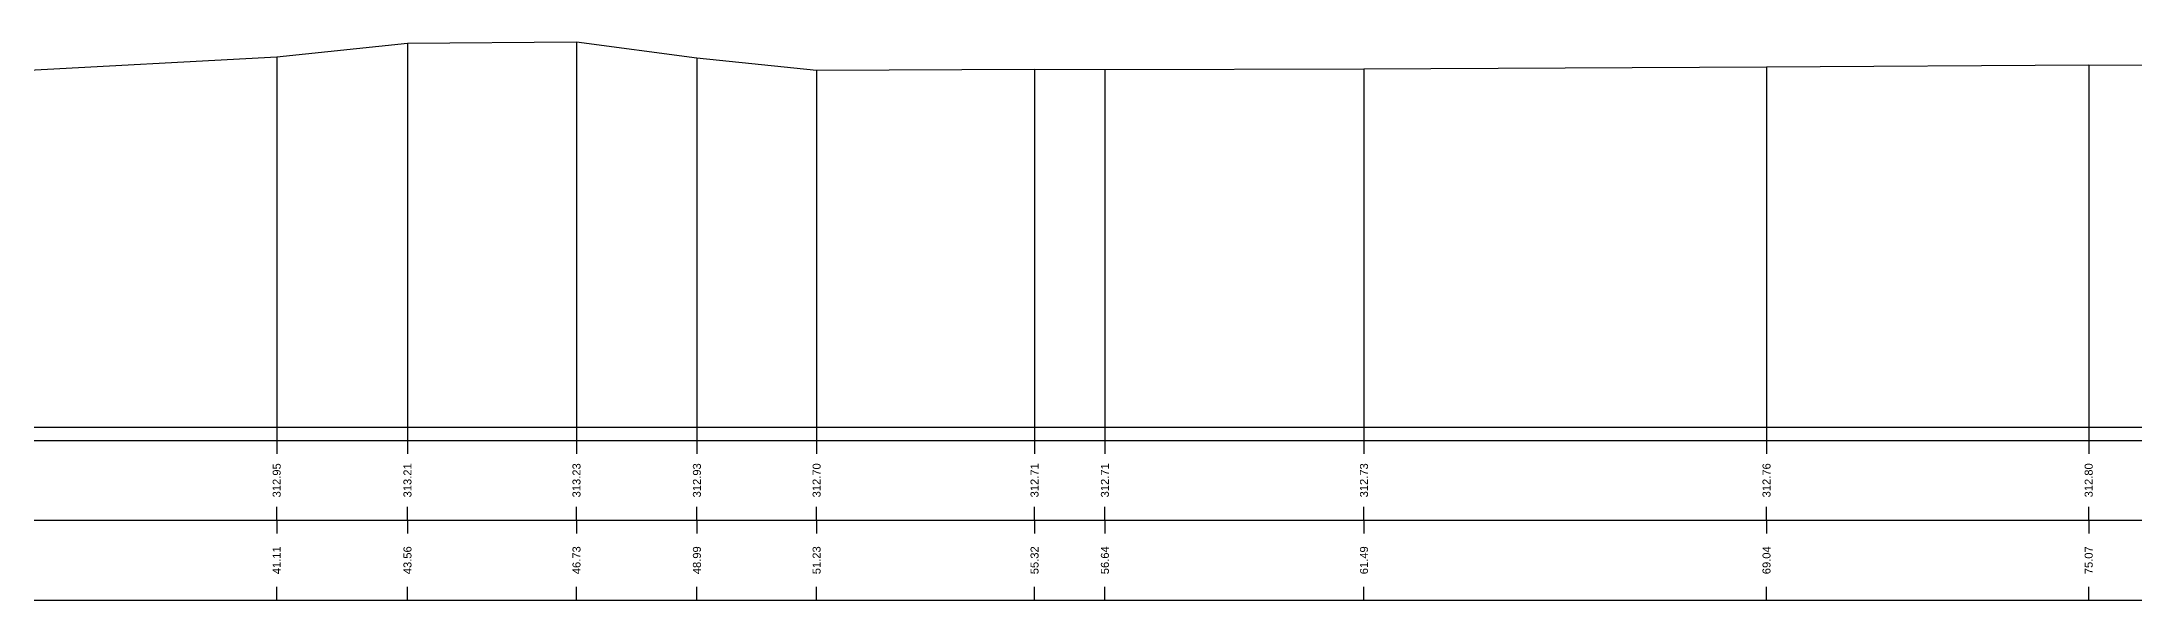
# Model space of a CAD drawing. Header units: millimetres. Extents: x -170 to 301, y 153 to 290.
# Drawn here: x 183.71 to 222.93, y 277.75 to 288.23 of the extents above; entities that cross this region are included whole.
import ezdxf
from ezdxf.enums import TextEntityAlignment as Align

# ---------------------------------------------------------------- set-up
doc = ezdxf.new("R2010")
doc.units = ezdxf.units.MM
doc.styles.get("Standard").update_dxf_attribs({"font": 'arial.ttf'})

msp = doc.modelspace()

# ---------------------------------------------------------------- linework, layer by layer
at = {"layer": 'band'}
for p, q in [((188.114, 280.75), (188.114, 280.5)), ((190.565, 280.75), (190.565, 280.5)), ((193.733, 280.75), (193.733, 280.5)), ((195.99, 280.75), (195.99, 280.5)), ((198.233, 280.75), (198.233, 280.5)), ((202.318, 280.75), (202.318, 280.5)), ((203.637, 280.75), (203.637, 280.5)), ((208.492, 280.75), (208.492, 280.5)), ((216.037, 280.75), (216.037, 280.5)), ((222.075, 280.75), (222.075, 280.5)), ((188.114, 279.25), (188.114, 279.5)), ((188.114, 279.25), (188.114, 279)), ((190.565, 279.25), (190.565, 279.5)), ((190.565, 279.25), (190.565, 279)), ((193.733, 279.25), (193.733, 279.5)), ((193.733, 279.25), (193.733, 279)), ((195.99, 279.25), (195.99, 279.5)), ((195.99, 279.25), (195.99, 279)), ((198.233, 279.25), (198.233, 279.5)), ((198.233, 279.25), (198.233, 279)), ((202.318, 279.25), (202.318, 279.5)), ((202.318, 279.25), (202.318, 279)), ((203.637, 279.25), (203.637, 279.5)), ((203.637, 279.25), (203.637, 279)), ((208.492, 279.25), (208.492, 279.5)), ((208.492, 279.25), (208.492, 279)), ((216.037, 279.25), (216.037, 279.5)), ((216.037, 279.25), (216.037, 279)), ((222.075, 279.25), (222.075, 279.5)), ((222.075, 279.25), (222.075, 279)), ((188.114, 277.75), (188.114, 278)), ((190.565, 277.75), (190.565, 278)), ((193.733, 277.75), (193.733, 278)), ((195.99, 277.75), (195.99, 278)), ((198.233, 277.75), (198.233, 278)), ((202.318, 277.75), (202.318, 278)), ((203.637, 277.75), (203.637, 278)), ((208.492, 277.75), (208.492, 278)), ((216.037, 277.75), (216.037, 278)), ((222.075, 277.75), (222.075, 278))]:
    msp.add_line(p, q, dxfattribs=at)
at = {"layer": 'frame'}
for p, q in [((-147.002, 281), (301.326, 281)), ((-154.502, 280.75), (301.326, 280.75)), ((-154.502, 279.25), (301.326, 279.25)), ((-154.502, 277.75), (301.326, 277.75))]:
    msp.add_line(p, q, dxfattribs=at)
at = {"layer": 'marker', "color": 253}
for p, q in [((193.733, 288.232), (193.733, 281)), ((188.114, 287.952), (188.114, 281)), ((190.565, 288.205), (190.565, 281)), ((195.99, 287.928), (195.99, 281)), ((198.233, 287.698), (198.233, 281)), ((202.318, 287.715), (202.318, 281)), ((203.637, 287.714), (203.637, 281)), ((208.492, 287.727), (208.492, 281)), ((216.037, 287.759), (216.037, 281)), ((222.075, 287.801), (222.075, 281)), ((188.114, 281), (188.114, 280.75)), ((190.565, 281), (190.565, 280.75)), ((193.733, 281), (193.733, 280.75)), ((195.99, 281), (195.99, 280.75)), ((198.233, 281), (198.233, 280.75)), ((202.318, 281), (202.318, 280.75)), ((203.637, 281), (203.637, 280.75)), ((208.492, 281), (208.492, 280.75)), ((216.037, 281), (216.037, 280.75)), ((222.075, 281), (222.075, 280.75))]:
    msp.add_line(p, q, dxfattribs=at)
at = {"layer": 'profile'}
msp.add_lwpolyline([(183.237, 287.685), (188.114, 287.952), (190.565, 288.205), (193.733, 288.232), (195.99, 287.928), (198.233, 287.698), (202.318, 287.715), (203.637, 287.714), (208.492, 287.727), (216.037, 287.759), (222.075, 287.801), (227.647, 287.772), (240.563, 287.676), (251.307, 287.625), (257.127, 287.603), (268.02, 287.562), (272.743, 287.538), (275.858, 287.53), (291.972, 287.44), (301.326, 287.44)], dxfattribs=at)

# ---------------------------------------------------------------- texts
for s, p in [('312.95', (188.114, 280)), ('313.21', (190.565, 280)), ('313.23', (193.733, 280)), ('312.93', (195.99, 280)), ('312.70', (198.233, 280)), ('312.71', (202.318, 280)), ('312.71', (203.637, 280)), ('312.73', (208.492, 280)), ('312.76', (216.037, 280)), ('312.80', (222.075, 280)), ('41.11', (188.114, 278.5)), ('43.56', (190.565, 278.5)), ('46.73', (193.733, 278.5)), ('48.99', (195.99, 278.5)), ('51.23', (198.233, 278.5)), ('55.32', (202.318, 278.5)), ('56.64', (203.637, 278.5)), ('61.49', (208.492, 278.5)), ('69.04', (216.037, 278.5)), ('75.07', (222.075, 278.5))]:
    msp.add_text(s, height=0.15, rotation=90).set_placement(p, align=Align.MIDDLE)

doc.saveas('drawing.dxf')
